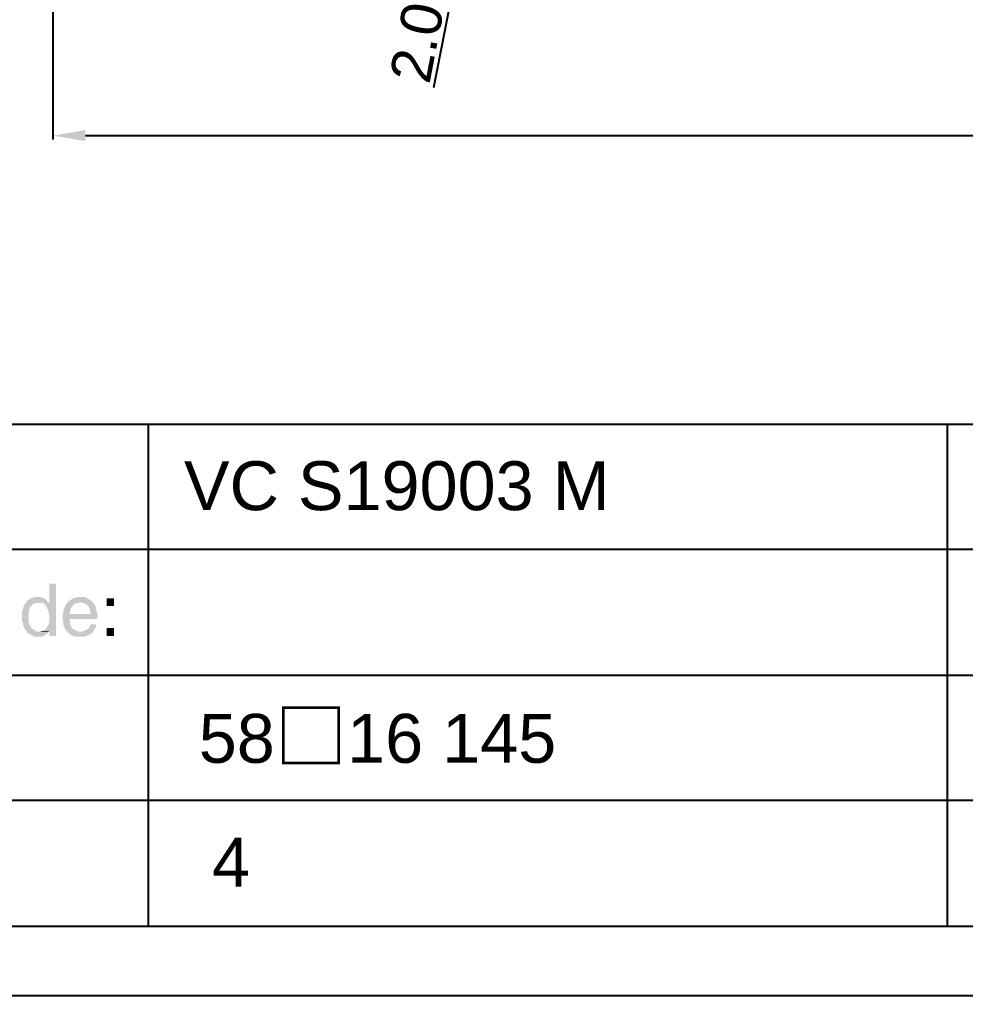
# Model space of a CAD drawing. Header units: millimetres. Extents: x 1399 to 2555, y 1196 to 1555.
# Drawn here: x 1710 to 1768, y 1257.6 to 1317.4 of the extents above; entities that cross this region are included whole.
import ezdxf

# ---------------------------------------------------------------- set-up
doc = ezdxf.new("R2010")
doc.units = ezdxf.units.MM
doc.layers.add('Dimension', color=3, linetype='Continuous')
doc.styles.get("Standard").update_dxf_attribs({"font": 'arial.ttf'})
doc.dimstyles.new('Standard$0', dxfattribs={"dimtxt": 2.3, "dimasz": 2, "dimexe": 1, "dimexo": 1, "dimgap": 1, "dimtad": 0, "dimtih": 1, "dimtoh": 1, "dimdec": 1, "dimzin": 0, "dimdsep": 46, "dimtxsty": 'Standard', "dimcen": 0, "dimclrd": 4, "dimclre": 4, "dimclrt": 4, "dimadec": 1, "dimazin": 0, "dimtfac": 1, "dimtdec": 1, "dimtofl": 0, "dimtmove": 0, "dimatfit": 0, "dimfxl": 1, "dimtolj": 1, "dimtzin": 0, "dimarcsym": 0})

# ---------------------------------------------------------------- blocks, each defined once
blk = doc.blocks.new('*D136')
at = {"layer": 'Defpoints', "color": 0, "ltscale": 1000, "transparency": 16777216}
for p in [(1712.018, 1338.814), (1852.082, 1339.108), (1852.082, 1310.282)]:
    blk.add_point(p, dxfattribs=at)
at = {"layer": 'Dimension', "color": 3, "lineweight": -2, "ltscale": 1000, "transparency": 16777216}
for p, q in [((1852.082, 1338.858), (1852.082, 1310.032)), ((1712.018, 1338.564), (1712.018, 1310.032)), ((1714.018, 1310.282), (1850.082, 1310.282))]:
    blk.add_line(p, q, dxfattribs=at)
at = {"layer": 'Dimension', "color": 3, "ltscale": 1000, "transparency": 16777216}
for points in [[(1714.018, 1310.616), (1714.018, 1309.949), (1712.018, 1310.282)], [(1850.082, 1310.616), (1850.082, 1309.949), (1852.082, 1310.282)]]:
    blk.add_solid(points, dxfattribs=at)
at = {"layer": 'Dimension', "ltscale": 1000, "transparency": 16777216, "insert": (1782.05, 1311.809), "char_height": 2.5, "attachment_point": 5}
blk.add_mtext('\\A1;140±1', dxfattribs=at)
blk = doc.blocks.new('*D169')
at = {"layer": 'Defpoints', "color": 0, "transparency": 16777216}
for p in [(1732.659, 1326.826), (1737.792, 1325.838), (1732.281, 1324.862)]:
    blk.add_point(p, dxfattribs=at)
at = {"layer": 'Dimension', "color": 3, "lineweight": -2, "transparency": 16777216}
for p, q in [((1738.17, 1327.802), (1738.549, 1329.766)), ((1732.905, 1326.779), (1738.038, 1325.791)), ((1732.527, 1324.815), (1737.66, 1323.827)), ((1737.036, 1321.91), (1735.362, 1313.21))]:
    blk.add_line(p, q, dxfattribs=at)
at = {"layer": 'Dimension', "color": 3, "transparency": 16777216}
for points in [[(1737.843, 1327.865), (1738.498, 1327.739), (1737.792, 1325.838)], [(1736.709, 1321.973), (1737.364, 1321.847), (1737.414, 1323.874)]]:
    blk.add_solid(points, dxfattribs=at)
at = {"layer": 'Dimension', "transparency": 16777216, "insert": (1734.344, 1315.996), "char_height": 2.5, "attachment_point": 5, "rotation": 79.10487}
blk.add_mtext('\\A1;2.0', dxfattribs=at)

msp = doc.modelspace()

# ---------------------------------------------------------------- hatches: boundary and pattern name
at = {"transparency": 33554559}
for points in [[(1712.21491, 1282.79861), (1711.80872, 1282.79861), (1711.80872, 1281.58004), (1711.44766, 1281.58004), (1711.53793, 1281.53491), (1711.58306, 1281.44465), (1711.62819, 1281.39951), (1711.67332, 1281.35438), (1711.67332, 1281.26412), (1711.71845, 1281.21899), (1711.76359, 1281.12872), (1711.76359, 1280.94819), (1711.80872, 1280.85793), (1711.80872, 1280.45174), (1711.76359, 1280.36147), (1711.76359, 1280.31634), (1711.71845, 1280.22608), (1711.67332, 1280.13581), (1711.62819, 1280.09068), (1711.62819, 1280.09068), (1711.53793, 1280.00042), (1711.49279, 1279.95528), (1711.40253, 1279.91015), (1711.80872, 1279.91015), (1711.80872, 1279.59423), (1712.21491, 1279.59423)], [(1711.0866, 1281.98623), (1710.90608, 1281.98623), (1710.81581, 1281.9411), (1710.72555, 1281.9411), (1710.63528, 1281.89597), (1710.59015, 1281.85084), (1710.49989, 1281.8057), (1710.45475, 1281.76057), (1710.40962, 1281.67031), (1710.36449, 1281.67031), (1711.17687, 1281.62518), (1711.40253, 1281.62518), (1711.44766, 1281.58004), (1711.80872, 1281.58004), (1711.76359, 1281.62518), (1711.76359, 1281.67031), (1711.67332, 1281.71544), (1711.62819, 1281.8057), (1711.58306, 1281.85084), (1711.49279, 1281.89597), (1711.40253, 1281.9411), (1711.3574, 1281.9411), (1711.26713, 1281.98623), (1711.17687, 1281.98623)], [(1713.7494, 1281.98623), (1713.52374, 1281.98623), (1713.43348, 1281.9411), (1713.34321, 1281.9411), (1713.25295, 1281.89597), (1713.16268, 1281.85084), (1713.11755, 1281.8057), (1713.02729, 1281.76057), (1712.98216, 1281.71544), (1712.93702, 1281.67031), (1713.70427, 1281.67031), (1713.83967, 1281.62518), (1713.8848, 1281.62518), (1713.97506, 1281.58004), (1714.06533, 1281.53491), (1714.11046, 1281.48978), (1714.15559, 1281.44465), (1714.20072, 1281.44465), (1714.24586, 1281.35438), (1714.24586, 1281.30925), (1714.29099, 1281.21899), (1714.29099, 1281.12872), (1714.33612, 1281.03846), (1714.33612, 1280.94819), (1713.02729, 1280.94819), (1712.6211, 1280.90306), (1712.6211, 1280.542), (1712.66623, 1280.45174), (1712.66623, 1280.27121), (1712.71136, 1280.18095), (1712.75649, 1280.13581), (1712.75649, 1280.04555), (1712.80163, 1279.95528), (1712.84676, 1279.91015), (1712.89189, 1279.86502), (1713.70427, 1279.86502), (1713.61401, 1279.86502), (1713.52374, 1279.91015), (1713.47861, 1279.91015), (1713.38835, 1279.95528), (1713.29808, 1280.00042), (1713.25295, 1280.04555), (1713.20782, 1280.09068), (1713.16268, 1280.13581), (1713.16268, 1280.18095), (1713.11755, 1280.27121), (1713.07242, 1280.31634), (1713.07242, 1280.542), (1713.02729, 1280.63227), (1714.74231, 1280.63227), (1714.74231, 1281.03846), (1714.69718, 1281.12872), (1714.69718, 1281.21899), (1714.65205, 1281.30925), (1714.65205, 1281.39951), (1714.60691, 1281.44465), (1714.56178, 1281.53491), (1714.51665, 1281.58004), (1714.47152, 1281.67031), (1714.42639, 1281.71544), (1714.38125, 1281.76057), (1714.29099, 1281.8057), (1714.24586, 1281.85084), (1714.15559, 1281.89597), (1714.06533, 1281.9411), (1713.97506, 1281.98623), (1713.83967, 1281.98623)], [(1715.78035, 1281.44465), (1715.78035, 1281.89597), (1715.32903, 1281.89597), (1715.32903, 1281.44465)], [(1710.36449, 1281.67031), (1710.31936, 1281.58004), (1710.27423, 1281.53491), (1710.22909, 1281.44465), (1710.22909, 1281.35438), (1710.18396, 1281.30925), (1710.18396, 1281.21899), (1710.13883, 1281.12872), (1710.13883, 1280.49687), (1710.18396, 1280.40661), (1710.18396, 1280.31634), (1710.22909, 1280.22608), (1710.22909, 1280.18095), (1710.27423, 1280.09068), (1710.31936, 1280.00042), (1710.36449, 1279.95528), (1710.40962, 1279.91015), (1710.45475, 1279.81989), (1710.49989, 1279.77476), (1710.59015, 1279.72962), (1710.63528, 1279.68449), (1710.72555, 1279.63936), (1710.81581, 1279.59423), (1710.86094, 1279.5491), (1711.3574, 1279.5491), (1711.44766, 1279.59423), (1711.53793, 1279.63936), (1711.58306, 1279.68449), (1711.67332, 1279.72962), (1711.71845, 1279.77476), (1711.76359, 1279.86502), (1711.04147, 1279.86502), (1710.95121, 1279.91015), (1710.90608, 1279.95528), (1710.81581, 1280.00042), (1710.77068, 1280.04555), (1710.68041, 1280.09068), (1710.68041, 1280.18095), (1710.63528, 1280.22608), (1710.59015, 1280.31634), (1710.59015, 1280.40661), (1710.54502, 1280.45174), (1710.54502, 1281.08359), (1710.59015, 1281.17385), (1710.59015, 1281.26412), (1710.63528, 1281.30925), (1710.63528, 1281.39951), (1710.68041, 1281.44465), (1710.72555, 1281.44465), (1710.77068, 1281.53491), (1710.81581, 1281.58004), (1710.90608, 1281.58004), (1710.99634, 1281.62518), (1711.17687, 1281.62518)], [(1712.93702, 1281.67031), (1712.89189, 1281.62518), (1712.84676, 1281.53491), (1712.80163, 1281.48978), (1712.75649, 1281.39951), (1712.75649, 1281.35438), (1712.71136, 1281.26412), (1712.66623, 1281.17385), (1712.66623, 1280.99332), (1712.6211, 1280.90306), (1713.02729, 1280.94819), (1713.07242, 1281.03846), (1713.07242, 1281.12872), (1713.11755, 1281.21899), (1713.11755, 1281.26412), (1713.16268, 1281.35438), (1713.20782, 1281.39951), (1713.25295, 1281.44465), (1713.29808, 1281.53491), (1713.38835, 1281.58004), (1713.43348, 1281.58004), (1713.52374, 1281.62518), (1713.61401, 1281.62518), (1713.70427, 1281.67031)], [(1714.69718, 1280.31634), (1714.33612, 1280.31634), (1714.29099, 1280.27121), (1714.29099, 1280.18095), (1714.24586, 1280.13581), (1714.20072, 1280.04555), (1714.11046, 1280.00042), (1714.06533, 1279.95528), (1713.97506, 1279.91015), (1713.8848, 1279.91015), (1713.79453, 1279.86502), (1712.89189, 1279.86502), (1712.98216, 1279.77476), (1713.02729, 1279.72962), (1713.11755, 1279.68449), (1713.16268, 1279.63936), (1713.25295, 1279.59423), (1713.34321, 1279.59423), (1713.38835, 1279.5491), (1713.97506, 1279.5491), (1714.06533, 1279.59423), (1714.15559, 1279.63936), (1714.20072, 1279.63936), (1714.29099, 1279.68449), (1714.33612, 1279.72962), (1714.42639, 1279.77476), (1714.47152, 1279.86502), (1714.51665, 1279.91015), (1714.56178, 1280.00042), (1714.60691, 1280.04555), (1714.65205, 1280.13581), (1714.69718, 1280.22608)], [(1715.78035, 1279.59423), (1715.78035, 1280.09068), (1715.32903, 1280.09068), (1715.32903, 1279.59423)], [(1711.40253, 1279.91015), (1711.3574, 1279.91015), (1711.26713, 1279.86502), (1711.17687, 1279.86502), (1711.76359, 1279.86502), (1711.80872, 1279.91015)]]:
    msp.add_hatch(color=256, dxfattribs=at).paths.add_polyline_path(points)

# ---------------------------------------------------------------- linework, layer by layer
msp.add_line((1673.35603, 1261.81215), (2082.61153, 1261.81215))
msp.add_lwpolyline([(2086.64957, 1257.5531), (2086.64957, 1554.5531), (1666.64957, 1554.5531), (1666.64957, 1257.5531)], close=True)
for points in [[(1686.17365, 1292.59229), (2082.61153, 1292.59229)], [(1717.87467, 1292.59229), (1717.87467, 1261.81215)], [(1766.84307, 1292.59229), (1766.84307, 1261.81215)], [(1686.17365, 1284.91982), (1982.30408, 1284.91982)], [(1686.17365, 1277.20222), (2035.24411, 1277.20222)], [(1686.17365, 1269.52975), (1982.30408, 1269.52975)]]:
    msp.add_lwpolyline(points)

# ---------------------------------------------------------------- texts
at = {"width": 34.3482701, "attachment_point": 5}
for s, insert, char_height in [('VC S19003 M', (1733.10069, 1288.7909), 2.9996568), ('\\pxql;58{\\fSimSun|b0|i0|c134|p2;\\H1.08333x;□}16 145', (1738.13908, 1273.40082), 2.9996568), ('4', (1722.94262, 1265.72836), 2.99966)]:
    msp.add_mtext(s, dxfattribs=dict(at, insert=insert, char_height=char_height))

# ---------------------------------------------------------------- dimensions: what is measured, and where the dimension line sits
at = {"layer": 'Dimension', "color": 40, "ltscale": 1000, "true_color": 0xf8d731}
dim = msp.add_linear_dim(base=(1852.08211, 1310.28241), p1=(1712.01772, 1338.8141), p2=(1852.08211, 1339.10791), dimstyle='Standard$0', override={"dimtxt": 2.5, "dimexe": 0.25, "dimexo": 0.25, "dimgap": 0.25, "dimtad": 1, "dimtih": 0, "dimtoh": 0, "dimdec": 0, "dimclrd": 3, "dimclre": 3, "dimclrt": 256, "dimadec": 0, "dimtol": 1, "dimtp": 1, "dimtm": 1, "dimtdec": 0, "dimatfit": 3, "dimfxl": 1.25, "dimarcsym": 2}, dxfattribs=at)
dim.commit()
dim.dimension.update_dxf_attribs({"geometry": '*D136', "text_midpoint": (1782.04991, 1311.80884)})
at = {"layer": 'Dimension'}
dim = msp.add_linear_dim(base=(1737.79246, 1325.83829), p1=(1732.28135, 1324.86236), p2=(1732.65937, 1326.82631), angle=79.1048702, dimstyle='Standard$0', override={"dimtxt": 2.5, "dimexe": 0.25, "dimexo": 0.25, "dimgap": 0.25, "dimtad": 1, "dimtih": 0, "dimtoh": 0, "dimclrd": 3, "dimclre": 3, "dimclrt": 256, "dimadec": 2, "dimtdec": 2, "dimatfit": 3}, dxfattribs=at)
dim.commit()
dim.dimension.update_dxf_attribs({"geometry": '*D169', "text_midpoint": (1735.84246, 1315.70744), "dimtype": 161})

doc.saveas('drawing.dxf')
